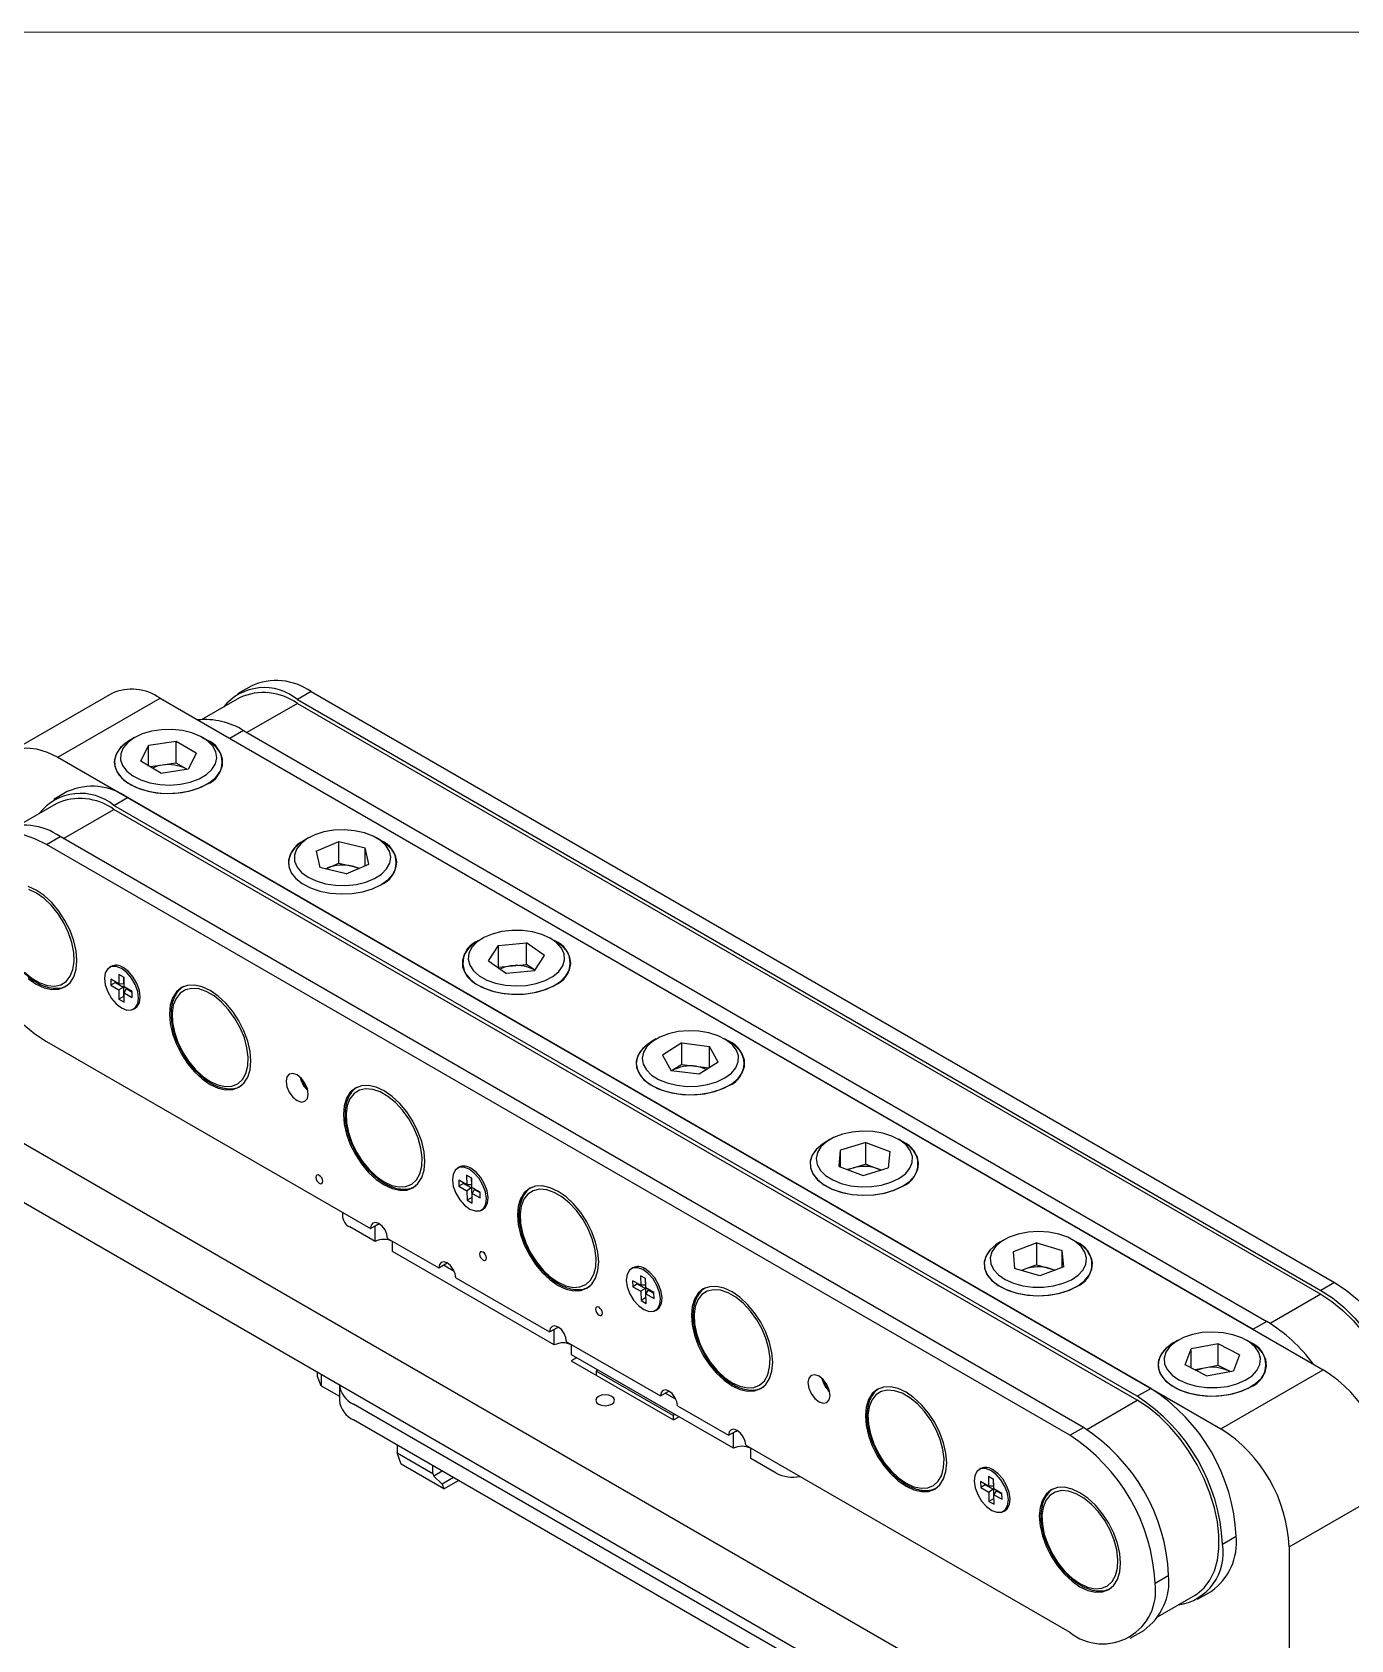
# Model space of a CAD drawing. Header units: millimetres. Extents: x 5 to 292, y 4 to 204.
# Drawn here: x 186.3 to 241, y 137.8 to 204.5 of the extents above; entities that cross this region are included whole.
import ezdxf

# ---------------------------------------------------------------- set-up
doc = ezdxf.new("R2010")
doc.units = ezdxf.units.MM

msp = doc.modelspace()

# ---------------------------------------------------------------- linework, layer by layer
at = {"color": 7, "linetype": 'Continuous', "lineweight": 18}
msp.add_line((4.92, 204.48), (291.92, 204.48), dxfattribs=at)
at = {"color": 7, "linetype": 'Continuous', "lineweight": 25}
for p, q in [((195.403, 177.373), (194.838, 177.046)), ((189.629, 177.07), (185.387, 174.62)), ((187.387, 174.422), (191.629, 176.871)), ((191.629, 176.871), (239.854, 149.032)), ((194.929, 176.889), (193.366, 175.986)), ((197.894, 177.141), (197.328, 176.814)), ((197.328, 176.814), (239.755, 152.322)), ((197.328, 176.651), (239.755, 152.159)), ((197.894, 177.141), (240.321, 152.649)), ((195.094, 175.524), (194.528, 175.198)), ((195.094, 175.524), (237.52, 151.032)), ((190.568, 175.239), (190.392, 175.136)), ((190.839, 174.253), (191.157, 174.909)), ((192.3, 175.079), (191.157, 174.909)), ((191.157, 174.066), (191.157, 174.909)), ((193.126, 174.592), (192.3, 175.079)), ((192.3, 174.181), (192.3, 175.079)), ((193.574, 175.136), (193.397, 175.239)), ((194.528, 175.198), (236.955, 150.706)), ((187.387, 174.422), (235.611, 146.583)), ((191.666, 173.766), (190.839, 174.253)), ((191.728, 174.096), (191.231, 174.022)), ((192.3, 174.181), (191.728, 174.096)), ((192.713, 173.937), (192.3, 174.181)), ((193.126, 174.592), (192.809, 173.935)), ((191.666, 173.766), (192.809, 173.935)), ((192.734, 173.924), (192.713, 173.937)), ((192.735, 173.924), (192.713, 173.937)), ((187.786, 172.996), (187.22, 172.67)), ((189.72, 172.422), (190.286, 172.749)), ((232.712, 148.256), (190.286, 172.749)), ((187.32, 172.496), (185.786, 171.611)), ((232.146, 147.93), (189.72, 172.422)), ((232.146, 147.767), (189.72, 172.259)), ((186.92, 170.806), (187.486, 171.132)), ((229.346, 146.313), (186.92, 170.806)), ((229.912, 146.64), (187.486, 171.132)), ((197.781, 171.075), (197.604, 170.973)), ((198.107, 170.522), (199.047, 170.935)), ((199.047, 170.935), (200.135, 170.671)), ((199.047, 170.037), (199.047, 170.935)), ((200.284, 169.995), (200.135, 170.671)), ((200.135, 169.93), (200.135, 170.671)), ((200.787, 170.973), (200.61, 171.075)), ((198.107, 170.522), (198.255, 169.846)), ((198.577, 169.83), (199.047, 170.037)), ((199.047, 170.037), (199.591, 169.905)), ((199.344, 169.582), (200.284, 169.995)), ((199.344, 169.582), (198.255, 169.846)), ((198.485, 169.79), (198.577, 169.83)), ((198.577, 169.83), (198.492, 169.789)), ((199.591, 169.905), (199.905, 169.829)), ((204.993, 166.911), (204.817, 166.809)), ((205.244, 165.982), (205.656, 166.62)), ((205.656, 166.62), (206.82, 166.734)), ((205.656, 165.722), (205.656, 166.62)), ((207.572, 166.208), (206.82, 166.734)), ((206.82, 165.835), (206.82, 166.734)), ((207.999, 166.809), (207.822, 166.911)), ((205.244, 165.982), (205.996, 165.456)), ((207.16, 165.57), (207.572, 166.208)), ((189.602, 165.752), (189.531, 165.711)), ((190.137, 165.294), (189.925, 165.417)), ((189.925, 165.417), (189.925, 165.029)), ((190.118, 165.305), (190.118, 165.021)), ((190.137, 164.906), (190.137, 165.294)), ((205.643, 165.703), (205.656, 165.722)), ((205.656, 165.722), (206.238, 165.779)), ((207.16, 165.57), (205.996, 165.456)), ((206.238, 165.779), (206.82, 165.835)), ((207.173, 165.589), (206.82, 165.835)), ((187.76, 164.949), (187.697, 164.92)), ((189.925, 165.029), (189.589, 165.223)), ((189.589, 165.223), (189.589, 164.978)), ((189.782, 165.089), (189.589, 164.978)), ((189.589, 164.978), (189.925, 164.784)), ((189.782, 165.111), (189.782, 165.089)), ((189.782, 165.089), (190.118, 164.895)), ((190.118, 165.021), (189.925, 165.029)), ((190.118, 164.895), (189.925, 164.784)), ((189.925, 164.784), (189.925, 164.396)), ((190.118, 164.895), (190.118, 164.507)), ((190.473, 164.712), (190.137, 164.906)), ((190.227, 164.832), (190.137, 164.661)), ((190.137, 164.274), (190.137, 164.661)), ((190.137, 164.661), (190.473, 164.468)), ((190.227, 164.832), (190.473, 164.69)), ((190.473, 164.468), (190.473, 164.712)), ((190.118, 164.507), (189.925, 164.396)), ((189.925, 164.396), (190.137, 164.274)), ((190.118, 164.507), (190.137, 164.496)), ((190.531, 163.979), (190.602, 164.02)), ((186.92, 162.64), (200.355, 154.884)), ((212.206, 162.748), (212.029, 162.645)), ((215.211, 162.645), (215.035, 162.748)), ((213.26, 162.58), (212.466, 162.076)), ((212.466, 162.076), (212.827, 161.427)), ((213.26, 162.58), (214.414, 162.436)), ((213.26, 161.682), (213.26, 162.58)), ((214.774, 161.787), (214.414, 162.436)), ((214.414, 161.558), (214.414, 162.436)), ((180.704, 161.46), (233.808, 130.804)), ((213.981, 161.282), (212.827, 161.427)), ((212.863, 161.43), (212.853, 161.423)), ((213.26, 161.682), (212.863, 161.43)), ((213.26, 161.682), (213.837, 161.61)), ((213.837, 161.61), (214.388, 161.541)), ((214.774, 161.787), (213.981, 161.282)), ((180.704, 159.01), (233.808, 128.354)), ((219.418, 158.584), (219.241, 158.482)), ((219.782, 157.456), (219.841, 158.137)), ((220.891, 158.448), (219.841, 158.137)), ((219.841, 157.435), (219.841, 158.137)), ((220.891, 158.448), (221.883, 158.079)), ((220.891, 157.55), (220.891, 158.448)), ((221.883, 158.079), (221.825, 157.398)), ((222.424, 158.482), (222.247, 158.584)), ((204.027, 157.425), (203.956, 157.384)), ((219.782, 157.456), (220.775, 157.087)), ((220.366, 157.394), (220.133, 157.326)), ((220.891, 157.55), (220.366, 157.394)), ((220.775, 157.087), (221.825, 157.398)), ((220.891, 157.55), (221.387, 157.365)), ((221.387, 157.365), (221.532, 157.311)), ((204.348, 156.7), (204.012, 156.885)), ((204.012, 156.885), (204.017, 156.637)), ((204.208, 156.751), (204.017, 156.637)), ((204.017, 156.637), (204.353, 156.452)), ((204.208, 156.777), (204.208, 156.751)), ((204.208, 156.751), (204.544, 156.566)), ((204.552, 156.975), (204.34, 157.092)), ((204.34, 157.092), (204.348, 156.7)), ((204.542, 156.693), (204.348, 156.7)), ((204.536, 156.984), (204.542, 156.693)), ((204.56, 156.583), (204.552, 156.975)), ((204.544, 156.566), (204.353, 156.452)), ((204.353, 156.452), (204.36, 156.06)), ((204.552, 156.173), (204.36, 156.06)), ((204.36, 156.06), (204.572, 155.943)), ((204.544, 156.566), (204.552, 156.173)), ((204.552, 156.173), (204.568, 156.165)), ((204.896, 156.398), (204.56, 156.583)), ((204.653, 156.506), (204.565, 156.336)), ((204.572, 155.943), (204.565, 156.336)), ((204.565, 156.336), (204.9, 156.151)), ((204.653, 156.506), (204.896, 156.372)), ((204.9, 156.151), (204.896, 156.398)), ((199.201, 155.551), (199.201, 155.364)), ((204.956, 155.652), (205.027, 155.693)), ((200.55, 154.345), (199.494, 154.955)), ((200.355, 154.884), (200.709, 155.088)), ((200.55, 154.345), (200.55, 154.997)), ((201.062, 154.476), (203.183, 153.251)), ((201.271, 153.929), (201.271, 154.355)), ((226.631, 154.42), (226.454, 154.318)), ((227.985, 154.285), (226.994, 153.914)), ((227.985, 154.285), (229.036, 153.974)), ((227.985, 153.386), (227.985, 154.285)), ((229.096, 153.294), (229.036, 153.974)), ((229.036, 153.271), (229.036, 153.974)), ((229.636, 154.318), (229.46, 154.42)), ((207.975, 150.059), (201.271, 153.929)), ((203.183, 153.251), (203.537, 153.456)), ((203.831, 153.105), (203.38, 153.365)), ((226.994, 153.914), (227.054, 153.233)), ((227.985, 153.386), (227.49, 153.201)), ((227.985, 153.386), (228.511, 153.231)), ((229.096, 153.294), (228.105, 152.923)), ((203.89, 152.843), (207.78, 150.598)), ((211.239, 153.261), (211.169, 153.22)), ((211.56, 152.536), (211.224, 152.721)), ((211.224, 152.721), (211.229, 152.474)), ((211.764, 152.812), (211.552, 152.929)), ((211.552, 152.929), (211.56, 152.536)), ((211.748, 152.821), (211.754, 152.53)), ((211.772, 152.42), (211.764, 152.812)), ((228.105, 152.923), (227.054, 153.233)), ((227.49, 153.201), (227.346, 153.147)), ((228.511, 153.231), (228.745, 153.162)), ((240.321, 152.649), (239.755, 152.322)), ((211.421, 152.587), (211.229, 152.474)), ((211.229, 152.474), (211.565, 152.289)), ((211.42, 152.613), (211.421, 152.587)), ((211.421, 152.587), (211.757, 152.402)), ((211.754, 152.53), (211.56, 152.536)), ((211.757, 152.402), (211.565, 152.289)), ((211.565, 152.289), (211.573, 151.896)), ((211.764, 152.01), (211.573, 151.896)), ((211.757, 152.402), (211.764, 152.01)), ((211.764, 152.01), (211.78, 152.001)), ((212.108, 152.235), (211.772, 152.42)), ((211.866, 152.342), (211.777, 152.172)), ((211.785, 151.78), (211.777, 152.172)), ((211.777, 152.172), (212.113, 151.987)), ((211.866, 152.342), (212.109, 152.208)), ((212.113, 151.987), (212.108, 152.235)), ((211.573, 151.896), (211.785, 151.78)), ((212.169, 151.488), (212.239, 151.529)), ((207.78, 150.598), (208.133, 150.802)), ((207.975, 150.059), (207.975, 150.711)), ((237.52, 151.032), (236.955, 150.706)), ((208.487, 150.19), (212.376, 147.945)), ((208.696, 149.643), (208.696, 150.069)), ((233.843, 150.256), (233.666, 150.154)), ((235.5, 150.107), (234.378, 149.895)), ((236.379, 149.653), (235.5, 150.107)), ((235.5, 149.209), (235.5, 150.107)), ((236.849, 150.154), (236.672, 150.256)), ((208.896, 149.528), (208.67, 149.397)), ((208.67, 149.397), (212.913, 146.948)), ((215.399, 145.773), (208.696, 149.643)), ((234.136, 149.228), (234.378, 149.895)), ((234.378, 149.103), (234.378, 149.895)), ((236.379, 149.653), (236.138, 148.986)), ((198.156, 148.752), (198.156, 148.936)), ((198.312, 148.368), (198.156, 148.752)), ((198.312, 148.846), (198.312, 148.368)), ((209.789, 149.012), (209.718, 148.971)), ((212.9, 147.134), (209.718, 148.971)), ((209.718, 148.971), (209.718, 148.793)), ((235.016, 148.773), (234.136, 149.228)), ((234.939, 149.103), (234.528, 149.025)), ((235.5, 149.209), (234.939, 149.103)), ((235.016, 148.773), (236.138, 148.986)), ((235.94, 148.982), (235.5, 149.209)), ((235.611, 146.583), (239.854, 149.032)), ((235.985, 148.957), (235.94, 148.982)), ((235.987, 148.957), (235.94, 148.982)), ((198.312, 148.368), (199.069, 147.931)), ((199.069, 148.409), (199.069, 147.766)), ((212.376, 147.945), (212.729, 148.149)), ((213.023, 147.798), (212.572, 148.058)), ((232.146, 147.93), (232.712, 148.256)), ((228.151, 131.152), (199.655, 147.603)), ((213.083, 147.537), (215.204, 146.312)), ((228.151, 130.499), (199.655, 146.949)), ((212.971, 147.175), (212.9, 147.134)), ((212.9, 147.134), (212.9, 146.956)), ((212.913, 146.948), (213.138, 147.078)), ((229.346, 146.313), (229.912, 146.64)), ((215.204, 146.312), (215.558, 146.516)), ((215.399, 145.773), (215.399, 146.425)), ((201.455, 145.91), (201.455, 145.582)), ((201.455, 145.582), (202.94, 144.725)), ((201.632, 145.113), (201.455, 145.582)), ((215.911, 145.904), (229.346, 138.148)), ((216.12, 145.357), (216.12, 145.783)), ((217.174, 144.749), (216.12, 145.357)), ((203.399, 144.092), (201.632, 145.113)), ((202.94, 144.725), (202.94, 145.053)), ((202.94, 144.725), (202.978, 144.624)), ((203.33, 144.828), (202.978, 144.624)), ((202.978, 144.624), (203.324, 144.293)), ((225.664, 144.934), (225.594, 144.893)), ((203.79, 144.562), (203.324, 144.293)), ((203.324, 144.293), (203.399, 144.092)), ((203.399, 144.092), (204.002, 144.44)), ((225.985, 144.209), (225.649, 144.394)), ((225.649, 144.394), (225.654, 144.146)), ((225.846, 144.26), (225.654, 144.146)), ((225.654, 144.146), (225.99, 143.961)), ((225.845, 144.286), (225.846, 144.26)), ((225.846, 144.26), (226.182, 144.075)), ((226.189, 144.484), (225.977, 144.601)), ((225.977, 144.601), (225.985, 144.209)), ((226.179, 144.202), (225.985, 144.209)), ((226.182, 144.075), (225.99, 143.961)), ((225.99, 143.961), (225.998, 143.569)), ((226.173, 144.493), (226.179, 144.202)), ((226.182, 144.075), (226.189, 143.682)), ((226.197, 144.092), (226.189, 144.484)), ((226.533, 143.907), (226.197, 144.092)), ((226.291, 144.015), (226.202, 143.844)), ((226.291, 144.015), (226.534, 143.881)), ((238.44, 141.684), (242.682, 144.133)), ((226.189, 143.682), (225.998, 143.569)), ((225.998, 143.569), (226.21, 143.452)), ((226.189, 143.682), (226.205, 143.674)), ((226.21, 143.452), (226.202, 143.844)), ((226.202, 143.844), (226.538, 143.66)), ((226.538, 143.66), (226.533, 143.907)), ((226.594, 143.161), (226.664, 143.201)), ((235.682, 141.806), (236.248, 142.133)), ((238.44, 141.684), (238.44, 133.11)), ((232.882, 140.19), (233.448, 140.516)), ((233.012, 138.804), (234.546, 139.69)), ((234.646, 139.517), (235.212, 139.843)), ((231.846, 137.9), (232.412, 138.227))]:
    msp.add_line(p, q, dxfattribs=at)
at = {"color": 8, "linetype": 'Continuous', "lineweight": 25}
for p, q in [((197.328, 176.651), (195.235, 175.443)), ((187.627, 171.05), (189.72, 172.259)), ((239.755, 152.159), (237.659, 150.949)), ((230.05, 146.556), (232.146, 147.767))]:
    msp.add_line(p, q, dxfattribs=at)
at = {"color": 7, "linetype": 'Continuous', "lineweight": 25, "flags": 128}
for points in [[(192.481, 173.304), (192.885, 173.392), (193.248, 173.528), (193.551, 173.706), (193.781, 173.917), (193.927, 174.152), (193.982, 174.4), (193.944, 174.649), (193.814, 174.887), (193.598, 175.103), (193.307, 175.288), (192.953, 175.432), (192.555, 175.529), (192.13, 175.574), (191.697, 175.565), (191.278, 175.503), (190.893, 175.39), (190.558, 175.232), (190.289, 175.037), (190.1, 174.812), (189.999, 174.569), (189.991, 174.32), (190.076, 174.075), (190.249, 173.846), (190.505, 173.645), (190.829, 173.479), (191.207, 173.358), (191.621, 173.287), (192.053, 173.268), (192.481, 173.304)], [(184.558, 172.789), (184.593, 173.28), (184.697, 173.718), (184.866, 174.094), (185.098, 174.397), (185.387, 174.62), (185.724, 174.758), (186.102, 174.808), (186.513, 174.767), (186.944, 174.637), (187.387, 174.422)], [(190.392, 175.136), (190.138, 174.962), (189.917, 174.733), (189.78, 174.482), (189.733, 174.221), (189.778, 173.959), (189.914, 173.708), (190.134, 173.478), (190.43, 173.278), (190.789, 173.117), (191.198, 173.001), (191.638, 172.935), (192.093, 172.921), (192.543, 172.96)], [(190.392, 175.136), (190.239, 175.039), (189.988, 174.82), (189.82, 174.575), (189.739, 174.317), (189.751, 174.054), (189.854, 173.798), (190.044, 173.559), (190.313, 173.347), (190.651, 173.171), (191.043, 173.038), (191.474, 172.953), (191.926, 172.92), (192.38, 172.94), (192.817, 173.012), (193.221, 173.134), (193.574, 173.3)], [(192.543, 172.96), (192.97, 173.051), (193.357, 173.19), (193.687, 173.37), (193.948, 173.586), (194.128, 173.827), (194.221, 174.084), (194.222, 174.347), (194.131, 174.605), (193.952, 174.846), (193.693, 175.062), (193.574, 175.136)], [(197.211, 170.113), (197.312, 169.87), (197.5, 169.646), (197.768, 169.45), (198.103, 169.292), (198.488, 169.179), (198.907, 169.116), (199.339, 169.107), (199.765, 169.152), (200.164, 169.248), (200.517, 169.392), (200.809, 169.576), (201.025, 169.793), (201.156, 170.031), (201.195, 170.279), (201.14, 170.527), (200.995, 170.762), (200.766, 170.974), (200.463, 171.152), (200.1, 171.288), (199.696, 171.376), (199.268, 171.412), (198.836, 171.394), (198.422, 171.323), (198.043, 171.202), (197.719, 171.037), (197.463, 170.836), (197.289, 170.608), (197.203, 170.363), (197.211, 170.113)], [(186.92, 170.806), (186.438, 171.045), (185.966, 171.205), (185.511, 171.281), (185.083, 171.272), (184.689, 171.178), (184.336, 171.001), (184.031, 170.745), (183.781, 170.413), (183.588, 170.013), (183.458, 169.552), (183.393, 169.038), (183.393, 168.481), (183.458, 167.891), (183.588, 167.279), (183.781, 166.657), (184.031, 166.036), (184.336, 165.428), (184.689, 164.844), (185.083, 164.295), (185.511, 163.791), (185.966, 163.342), (186.438, 162.956), (186.92, 162.64)], [(197.604, 170.973), (197.451, 170.875), (197.201, 170.656), (197.032, 170.412), (196.952, 170.153), (196.963, 169.89), (197.066, 169.634), (197.256, 169.396), (197.526, 169.184), (197.864, 169.008), (198.256, 168.874), (198.687, 168.789), (199.138, 168.756), (199.592, 168.776), (200.03, 168.848), (200.433, 168.97), (200.786, 169.136)], [(196.963, 169.891), (197.066, 169.635), (197.256, 169.396), (197.525, 169.184), (197.863, 169.008), (198.255, 168.874), (198.686, 168.789), (199.137, 168.756), (199.591, 168.776), (200.029, 168.848), (200.433, 168.97), (200.786, 169.136), (201.073, 169.339), (201.284, 169.572), (201.41, 169.825), (201.445, 170.087), (201.387, 170.348), (201.24, 170.596), (201.009, 170.823), (200.787, 170.973)], [(186.016, 165.509), (186.328, 165.253), (186.647, 165.067), (186.96, 164.958), (187.254, 164.932), (187.517, 164.99), (187.738, 165.128), (187.909, 165.342), (188.021, 165.622), (188.071, 165.957), (188.056, 166.334), (187.978, 166.736), (187.839, 167.148), (187.645, 167.553), (187.403, 167.934), (187.125, 168.275), (186.821, 168.563), (186.503, 168.785), (186.186, 168.933)], [(188.182, 165.994), (188.15, 166.393), (188.054, 166.814), (187.898, 167.24), (187.688, 167.656), (187.433, 168.046), (187.141, 168.394), (186.825, 168.688), (186.496, 168.915), (186.167, 169.068)], [(204.817, 166.809), (204.664, 166.712), (204.413, 166.492), (204.245, 166.248), (204.164, 165.989), (204.176, 165.727), (204.279, 165.471), (204.469, 165.232), (204.738, 165.02), (205.076, 164.844), (205.468, 164.711), (205.899, 164.626), (206.351, 164.592), (206.805, 164.612), (207.242, 164.685), (207.646, 164.806), (207.999, 164.972)], [(204.866, 165.359), (205.176, 165.185), (205.544, 165.054), (205.952, 164.971), (206.381, 164.94), (206.811, 164.964), (207.223, 165.041), (207.597, 165.166), (207.915, 165.336), (208.162, 165.54), (208.327, 165.771), (208.403, 166.017), (208.386, 166.266), (208.275, 166.508), (208.078, 166.73), (207.803, 166.922), (207.462, 167.076), (207.072, 167.184), (206.651, 167.241), (206.218, 167.244), (205.795, 167.194), (205.4, 167.092), (205.052, 166.944), (204.768, 166.756), (204.56, 166.537), (204.439, 166.297), (204.409, 166.048), (204.474, 165.801), (204.628, 165.568), (204.866, 165.359)], [(204.673, 165.063), (204.998, 164.879), (205.379, 164.736), (205.803, 164.64), (206.252, 164.595), (206.707, 164.603), (207.15, 164.665), (207.562, 164.776), (207.927, 164.933), (208.23, 165.129), (208.458, 165.356), (208.603, 165.606), (208.657, 165.867), (208.62, 166.128), (208.492, 166.381), (208.278, 166.613), (207.999, 166.809)], [(186.167, 165.248), (186.496, 165.02), (186.825, 164.868), (187.141, 164.796), (187.433, 164.808), (187.688, 164.902), (187.898, 165.076), (188.054, 165.323), (188.15, 165.633), (188.182, 165.994)], [(190.031, 165.662), (189.813, 165.748), (189.616, 165.746), (189.459, 165.655), (189.359, 165.486), (189.324, 165.253), (189.359, 164.981), (189.459, 164.695), (189.616, 164.424), (189.813, 164.195), (190.031, 164.029), (190.25, 163.942), (190.447, 163.945), (190.603, 164.035), (190.704, 164.205), (190.738, 164.437), (190.704, 164.709), (190.603, 164.995), (190.447, 165.266), (190.25, 165.496), (190.031, 165.662)], [(190.602, 164.02), (190.674, 164.076), (190.774, 164.245), (190.809, 164.478), (190.774, 164.75), (190.674, 165.036), (190.517, 165.307), (190.32, 165.536), (190.102, 165.702)], [(195.395, 161.831), (195.362, 162.229), (195.266, 162.65), (195.11, 163.077), (194.901, 163.493), (194.645, 163.882), (194.353, 164.231), (194.037, 164.524), (193.708, 164.752), (193.379, 164.904), (193.063, 164.976), (192.771, 164.964), (192.516, 164.87), (192.306, 164.696), (192.15, 164.449), (192.054, 164.139), (192.022, 163.778), (192.054, 163.379), (192.15, 162.958), (192.306, 162.532), (192.516, 162.115), (192.771, 161.726), (193.063, 161.377), (193.379, 161.084), (193.708, 160.857), (194.037, 160.704), (194.353, 160.632), (194.645, 160.644), (194.901, 160.739), (195.11, 160.913), (195.266, 161.159), (195.362, 161.469), (195.395, 161.831)], [(193.708, 160.982), (194.026, 160.836), (194.33, 160.771), (194.609, 160.788), (194.852, 160.889), (195.047, 161.067), (195.188, 161.317), (195.268, 161.628), (195.284, 161.987), (195.235, 162.379), (195.125, 162.789), (194.956, 163.199), (194.736, 163.593), (194.474, 163.955), (194.18, 164.27), (193.868, 164.525), (193.548, 164.709), (193.236, 164.815), (192.942, 164.839), (192.68, 164.78), (192.46, 164.64), (192.292, 164.424), (192.181, 164.143), (192.132, 163.806), (192.149, 163.429), (192.229, 163.025), (192.369, 162.613), (192.565, 162.209), (192.807, 161.829), (193.086, 161.489), (193.391, 161.203), (193.708, 160.982)], [(212.029, 162.645), (211.766, 162.463), (211.547, 162.232), (211.414, 161.981), (211.37, 161.719), (211.419, 161.458), (211.558, 161.207), (211.782, 160.978), (212.08, 160.78), (212.442, 160.621), (212.852, 160.506), (213.293, 160.442), (213.748, 160.43), (214.198, 160.472), (214.624, 160.565), (215.008, 160.705), (215.336, 160.887), (215.594, 161.104), (215.771, 161.346), (215.86, 161.604), (215.857, 161.867), (215.763, 162.124), (215.763, 162.124)], [(212.029, 162.645), (211.876, 162.548), (211.626, 162.328), (211.457, 162.084), (211.377, 161.826), (211.388, 161.563), (211.491, 161.307), (211.681, 161.068), (211.951, 160.856), (212.289, 160.68), (212.681, 160.547), (213.112, 160.462), (213.563, 160.429), (214.017, 160.449), (214.455, 160.521), (214.858, 160.643), (215.211, 160.809)], [(215.525, 162.284), (215.349, 162.512), (215.092, 162.713), (214.767, 162.877), (214.388, 162.997), (213.973, 163.068), (213.541, 163.085), (213.114, 163.048), (212.71, 162.959), (212.348, 162.822), (212.046, 162.643), (211.818, 162.431), (211.674, 162.196), (211.62, 161.948), (211.661, 161.7), (211.793, 161.462), (212.01, 161.246), (212.303, 161.062), (212.657, 160.919), (213.057, 160.823), (213.482, 160.779), (213.915, 160.789), (214.333, 160.852), (214.718, 160.966), (215.052, 161.125), (215.319, 161.321), (215.506, 161.546), (215.605, 161.789), (215.611, 162.039), (215.525, 162.284)], [(197.774, 160.457), (197.739, 160.68), (197.639, 160.91), (197.49, 161.111), (197.314, 161.253), (197.138, 161.314), (196.989, 161.285), (196.89, 161.171), (196.855, 160.988), (196.89, 160.764), (196.989, 160.535), (197.138, 160.333), (197.314, 160.192), (197.49, 160.13), (197.639, 160.159), (197.739, 160.274), (197.774, 160.457)], [(202.607, 157.667), (202.575, 158.065), (202.479, 158.486), (202.323, 158.913), (202.113, 159.329), (201.858, 159.719), (201.566, 160.067), (201.25, 160.361), (200.921, 160.588), (200.592, 160.74), (200.275, 160.812), (199.984, 160.801), (199.728, 160.706), (199.518, 160.532), (199.363, 160.285), (199.267, 159.975), (199.234, 159.614), (199.267, 159.215), (199.363, 158.795), (199.518, 158.368), (199.728, 157.952), (199.984, 157.562), (200.275, 157.214), (200.592, 156.92), (200.921, 156.693), (201.25, 156.54), (201.566, 156.469), (201.858, 156.48), (202.113, 156.575), (202.323, 156.749), (202.479, 156.996), (202.575, 157.306), (202.607, 157.667)], [(200.921, 156.819), (201.238, 156.672), (201.543, 156.607), (201.822, 156.625), (202.064, 156.725), (202.26, 156.904), (202.4, 157.154), (202.48, 157.464), (202.496, 157.823), (202.448, 158.215), (202.337, 158.625), (202.168, 159.035), (201.948, 159.43), (201.686, 159.791), (201.393, 160.106), (201.08, 160.361), (200.761, 160.545), (200.448, 160.651), (200.155, 160.675), (199.893, 160.616), (199.673, 160.476), (199.504, 160.261), (199.393, 159.979), (199.345, 159.642), (199.361, 159.265), (199.441, 158.862), (199.582, 158.45), (199.777, 158.045), (200.019, 157.665), (200.298, 157.325), (200.603, 157.039), (200.921, 156.819)], [(219.919, 158.795), (219.558, 158.657), (219.257, 158.478), (219.029, 158.266), (218.885, 158.031), (218.833, 157.783), (218.874, 157.534), (219.007, 157.297), (219.225, 157.081), (219.518, 156.898), (219.873, 156.755), (220.272, 156.659), (220.698, 156.616), (221.13, 156.626), (221.548, 156.689), (221.933, 156.803), (222.266, 156.963), (222.533, 157.159), (222.719, 157.385), (222.818, 157.628), (222.824, 157.877), (222.736, 158.122), (222.56, 158.35), (222.303, 158.55), (221.977, 158.715), (221.597, 158.834), (221.182, 158.904), (220.751, 158.921), (220.323, 158.884), (219.919, 158.795)], [(219.241, 158.482), (219.089, 158.384), (218.838, 158.165), (218.67, 157.921), (218.589, 157.662), (218.601, 157.399), (218.704, 157.143), (218.894, 156.905), (219.163, 156.693), (219.501, 156.516), (219.893, 156.383), (220.324, 156.298), (220.776, 156.265), (221.23, 156.285), (221.667, 156.357), (222.071, 156.479), (222.424, 156.645)], [(219.241, 158.482), (219.099, 158.391), (218.846, 158.173), (218.674, 157.93), (218.59, 157.671), (218.599, 157.408), (218.699, 157.152), (218.886, 156.912), (219.153, 156.699), (219.488, 156.522), (219.879, 156.387), (220.309, 156.3), (220.76, 156.265), (221.214, 156.283), (221.653, 156.354), (222.058, 156.474), (222.412, 156.639), (222.703, 156.841), (222.916, 157.073), (223.045, 157.325), (223.082, 157.587), (223.028, 157.848), (222.884, 158.097), (222.656, 158.325), (222.424, 158.482)], [(204.44, 157.343), (204.222, 157.423), (204.027, 157.415), (203.875, 157.318), (203.779, 157.143), (203.749, 156.907), (203.789, 156.633), (203.894, 156.347), (204.054, 156.079), (204.253, 155.853), (204.472, 155.692), (204.69, 155.612), (204.885, 155.621), (205.038, 155.717), (205.133, 155.892), (205.163, 156.128), (205.123, 156.403), (205.018, 156.688), (204.858, 156.957), (204.659, 157.183), (204.44, 157.343)], [(205.027, 155.693), (205.108, 155.758), (205.204, 155.933), (205.234, 156.169), (205.194, 156.444), (205.089, 156.729), (204.929, 156.998), (204.73, 157.224), (204.511, 157.384)], [(220.366, 157.394), (220.251, 157.355), (220.162, 157.315)], [(221.518, 157.307), (221.494, 157.319), (221.387, 157.365)], [(198.375, 156.844), (198.364, 156.913), (198.334, 156.983), (198.288, 157.045), (198.234, 157.089), (198.179, 157.108), (198.134, 157.099), (198.103, 157.063), (198.092, 157.007), (198.103, 156.938), (198.134, 156.868), (198.179, 156.806), (198.234, 156.762), (198.288, 156.743), (198.334, 156.752), (198.364, 156.788), (198.375, 156.844)], [(209.82, 153.503), (209.787, 153.902), (209.691, 154.323), (209.535, 154.749), (209.326, 155.165), (209.07, 155.555), (208.778, 155.903), (208.462, 156.197), (208.133, 156.424), (207.804, 156.577), (207.488, 156.649), (207.196, 156.637), (206.941, 156.542), (206.731, 156.368), (206.575, 156.121), (206.479, 155.812), (206.447, 155.45), (206.479, 155.052), (206.575, 154.631), (206.731, 154.204), (206.941, 153.788), (207.196, 153.398), (207.488, 153.05), (207.804, 152.757), (208.133, 152.529), (208.462, 152.377), (208.778, 152.305), (209.07, 152.317), (209.326, 152.411), (209.535, 152.585), (209.691, 152.832), (209.787, 153.142), (209.82, 153.503)], [(208.133, 152.655), (208.451, 152.509), (208.755, 152.443), (209.034, 152.461), (209.277, 152.561), (209.472, 152.74), (209.613, 152.99), (209.693, 153.301), (209.709, 153.659), (209.66, 154.052), (209.55, 154.461), (209.381, 154.872), (209.161, 155.266), (208.899, 155.628), (208.605, 155.942), (208.293, 156.197), (207.973, 156.381), (207.661, 156.488), (207.367, 156.512), (207.105, 156.452), (206.885, 156.312), (206.717, 156.097), (206.606, 155.815), (206.557, 155.479), (206.574, 155.101), (206.654, 154.698), (206.794, 154.286), (206.99, 153.882), (207.232, 153.502), (207.511, 153.162), (207.815, 152.875), (208.133, 152.655)], [(201.062, 154.476), (201.035, 154.648), (200.958, 154.825), (200.844, 154.979), (200.708, 155.088), (200.573, 155.135), (200.458, 155.113), (200.382, 155.025), (200.355, 154.884)], [(200.741, 155.068), (200.715, 155.063), (200.585, 155.017)], [(230.043, 153.663), (229.974, 153.909), (229.815, 154.141), (229.574, 154.348), (229.261, 154.521), (228.891, 154.65), (228.481, 154.731), (228.052, 154.758), (227.622, 154.732), (227.211, 154.653), (226.84, 154.525), (226.525, 154.354), (226.281, 154.148), (226.12, 153.916), (226.049, 153.67), (226.071, 153.421), (226.185, 153.18), (226.386, 152.959), (226.665, 152.768), (227.009, 152.617), (227.401, 152.511), (227.823, 152.456), (228.255, 152.456), (228.678, 152.509), (229.071, 152.613), (229.416, 152.763), (229.697, 152.953), (229.901, 153.173), (230.018, 153.413), (230.043, 153.663)], [(226.454, 154.318), (226.266, 154.195), (226.025, 153.971), (225.867, 153.725), (225.798, 153.465), (225.821, 153.203), (225.935, 152.948), (226.136, 152.712), (226.415, 152.505), (226.76, 152.333), (227.158, 152.206), (227.593, 152.127), (228.046, 152.101), (228.499, 152.128), (228.933, 152.206), (229.331, 152.334), (229.676, 152.505), (229.955, 152.713), (230.155, 152.949), (230.269, 153.203), (230.292, 153.466), (230.292, 153.466)], [(226.454, 154.318), (226.301, 154.221), (226.051, 154.001), (225.882, 153.757), (225.802, 153.498), (225.813, 153.236), (225.916, 152.98), (226.106, 152.741), (226.376, 152.529), (226.713, 152.353), (227.106, 152.219), (227.537, 152.134), (227.988, 152.101), (228.442, 152.121), (228.88, 152.194), (229.283, 152.315), (229.636, 152.481)], [(203.89, 152.843), (203.864, 153.015), (203.787, 153.192), (203.672, 153.346), (203.537, 153.456), (203.402, 153.503), (203.287, 153.48), (203.21, 153.392), (203.183, 153.251)], [(205.163, 153.66), (205.152, 153.729), (205.122, 153.799), (205.076, 153.861), (205.022, 153.905), (204.968, 153.924), (204.922, 153.915), (204.891, 153.879), (204.88, 153.823), (204.891, 153.754), (204.922, 153.684), (204.968, 153.622), (205.022, 153.578), (205.076, 153.559), (205.122, 153.568), (205.152, 153.604), (205.163, 153.66)], [(211.652, 153.18), (211.435, 153.26), (211.24, 153.251), (211.087, 153.154), (210.991, 152.979), (210.962, 152.743), (211.001, 152.469), (211.106, 152.184), (211.266, 151.915), (211.466, 151.689), (211.685, 151.528), (211.903, 151.448), (212.097, 151.457), (212.25, 151.554), (212.346, 151.729), (212.376, 151.965), (212.336, 152.239), (212.231, 152.524), (212.071, 152.793), (211.872, 153.019), (211.652, 153.18)], [(212.239, 151.529), (212.321, 151.595), (212.417, 151.77), (212.446, 152.006), (212.407, 152.28), (212.302, 152.565), (212.142, 152.834), (211.942, 153.06), (211.723, 153.221)], [(227.49, 153.201), (227.382, 153.155), (227.359, 153.143)], [(228.716, 153.151), (228.626, 153.192), (228.511, 153.231)], [(240.321, 152.649), (240.802, 152.333), (241.274, 151.947), (241.729, 151.498), (242.158, 150.994), (242.552, 150.445), (242.904, 149.861), (243.209, 149.253), (243.46, 148.632), (243.652, 148.01), (243.782, 147.398), (243.848, 146.808), (243.848, 146.251), (243.782, 145.737), (243.652, 145.276), (243.46, 144.875), (243.209, 144.544), (242.904, 144.288), (242.82, 144.236)], [(217.032, 149.339), (217, 149.738), (216.904, 150.159), (216.748, 150.586), (216.538, 151.002), (216.283, 151.391), (215.991, 151.74), (215.675, 152.033), (215.346, 152.261), (215.017, 152.413), (214.7, 152.485), (214.409, 152.473), (214.153, 152.379), (213.943, 152.204), (213.788, 151.958), (213.692, 151.648), (213.659, 151.287), (213.692, 150.888), (213.788, 150.467), (213.943, 150.041), (214.153, 149.624), (214.409, 149.235), (214.7, 148.886), (215.017, 148.593), (215.346, 148.366), (215.675, 148.213), (215.991, 148.141), (216.283, 148.153), (216.538, 148.248), (216.748, 148.422), (216.904, 148.668), (217, 148.978), (217.032, 149.339)], [(215.346, 148.491), (215.663, 148.345), (215.968, 148.28), (216.247, 148.297), (216.489, 148.398), (216.685, 148.576), (216.825, 148.826), (216.905, 149.137), (216.921, 149.496), (216.873, 149.888), (216.762, 150.298), (216.593, 150.708), (216.373, 151.102), (216.111, 151.464), (215.818, 151.779), (215.505, 152.033), (215.186, 152.218), (214.873, 152.324), (214.58, 152.348), (214.318, 152.289), (214.098, 152.149), (213.929, 151.933), (213.818, 151.651), (213.77, 151.315), (213.786, 150.937), (213.866, 150.534), (214.007, 150.122), (214.202, 149.718), (214.444, 149.338), (214.723, 148.998), (215.028, 148.712), (215.346, 148.491)], [(239.755, 152.322), (240.236, 152.006), (240.709, 151.62), (241.163, 151.171), (241.592, 150.667), (241.986, 150.118), (242.339, 149.534), (242.643, 148.926), (242.894, 148.306), (243.086, 147.683), (243.216, 147.072), (243.282, 146.482), (243.282, 145.925), (243.216, 145.41), (243.086, 144.949), (242.894, 144.549), (242.68, 144.258)], [(239.755, 152.159), (240.217, 151.855), (240.671, 151.485), (241.107, 151.054), (241.518, 150.57), (241.897, 150.043), (242.235, 149.483), (242.528, 148.899), (242.768, 148.303), (242.953, 147.706), (243.078, 147.118), (243.141, 146.552), (243.141, 146.017), (243.078, 145.524), (242.953, 145.081), (242.768, 144.697), (242.662, 144.538)], [(209.972, 151.374), (209.961, 151.443), (209.93, 151.513), (209.884, 151.575), (209.83, 151.619), (209.776, 151.638), (209.73, 151.629), (209.699, 151.594), (209.689, 151.537), (209.699, 151.469), (209.73, 151.398), (209.776, 151.336), (209.83, 151.292), (209.884, 151.274), (209.93, 151.282), (209.961, 151.318), (209.972, 151.374)], [(208.487, 150.19), (208.46, 150.362), (208.383, 150.538), (208.268, 150.693), (208.133, 150.802), (207.998, 150.849), (207.883, 150.827), (207.806, 150.739), (207.78, 150.598)], [(208.165, 150.782), (208.14, 150.776), (208.01, 150.731)], [(233.666, 150.154), (233.606, 150.118), (233.333, 149.908), (233.138, 149.671), (233.029, 149.416), (233.012, 149.153), (233.087, 148.894), (233.251, 148.649), (233.497, 148.427), (233.815, 148.239), (234.192, 148.092), (234.613, 147.992), (235.06, 147.942), (235.515, 147.946), (235.96, 148.002)], [(233.666, 150.154), (233.514, 150.057), (233.263, 149.837), (233.095, 149.593), (233.014, 149.335), (233.026, 149.072), (233.129, 148.816), (233.319, 148.577), (233.588, 148.365), (233.926, 148.189), (234.318, 148.056), (234.749, 147.971), (235.201, 147.938), (235.655, 147.958), (236.092, 148.03), (236.496, 148.152), (236.849, 148.318)], [(235.882, 148.343), (236.276, 148.446), (236.622, 148.596), (236.904, 148.785), (237.11, 149.005), (237.229, 149.245), (237.256, 149.494), (237.189, 149.741), (237.032, 149.973), (236.792, 150.181), (236.48, 150.354), (236.111, 150.484), (235.703, 150.566), (235.273, 150.595), (234.843, 150.57), (234.432, 150.492), (234.06, 150.365), (233.743, 150.194), (233.498, 149.989), (233.335, 149.758), (233.262, 149.512), (233.282, 149.262), (233.394, 149.021), (233.594, 148.8), (233.871, 148.608), (234.213, 148.456), (234.605, 148.349), (235.026, 148.293), (235.459, 148.291), (235.882, 148.343)], [(235.96, 148.002), (236.376, 148.109), (236.746, 148.262), (237.055, 148.455), (237.291, 148.68), (237.443, 148.927), (237.506, 149.188), (237.477, 149.45), (237.357, 149.703), (237.151, 149.938), (236.868, 150.143), (236.849, 150.154)], [(219.411, 147.966), (219.376, 148.189), (219.277, 148.419), (219.128, 148.62), (218.952, 148.762), (218.776, 148.823), (218.627, 148.794), (218.527, 148.679), (218.492, 148.497), (218.527, 148.273), (218.627, 148.044), (218.776, 147.842), (218.952, 147.7), (219.128, 147.639), (219.277, 147.668), (219.376, 147.783), (219.411, 147.966)], [(210.36, 147.924), (210.234, 147.973), (210.085, 147.99), (209.935, 147.973), (209.809, 147.924), (209.724, 147.851), (209.695, 147.765), (209.724, 147.678), (209.809, 147.605), (209.935, 147.557), (210.085, 147.539), (210.234, 147.557), (210.36, 147.605), (210.445, 147.678), (210.475, 147.765), (210.445, 147.851), (210.36, 147.924)], [(213.083, 147.537), (213.056, 147.708), (212.979, 147.885), (212.865, 148.04), (212.729, 148.149), (212.594, 148.196), (212.479, 148.174), (212.403, 148.086), (212.376, 147.945)], [(224.245, 145.176), (224.212, 145.574), (224.116, 145.995), (223.96, 146.422), (223.751, 146.838), (223.495, 147.228), (223.203, 147.576), (222.887, 147.869), (222.558, 148.097), (222.229, 148.249), (221.913, 148.321), (221.621, 148.31), (221.366, 148.215), (221.156, 148.041), (221, 147.794), (220.904, 147.484), (220.872, 147.123), (220.904, 146.724), (221, 146.304), (221.156, 145.877), (221.366, 145.461), (221.621, 145.071), (221.913, 144.723), (222.229, 144.429), (222.558, 144.202), (222.887, 144.049), (223.203, 143.978), (223.495, 143.989), (223.751, 144.084), (223.96, 144.258), (224.116, 144.505), (224.212, 144.815), (224.245, 145.176)], [(222.558, 144.327), (222.876, 144.181), (223.18, 144.116), (223.459, 144.134), (223.702, 144.234), (223.897, 144.413), (224.038, 144.663), (224.118, 144.973), (224.134, 145.332), (224.085, 145.724), (223.975, 146.134), (223.806, 146.544), (223.586, 146.938), (223.324, 147.3), (223.03, 147.615), (222.718, 147.87), (222.398, 148.054), (222.086, 148.16), (221.792, 148.184), (221.53, 148.125), (221.31, 147.985), (221.142, 147.769), (221.031, 147.488), (220.982, 147.151), (220.999, 146.774), (221.079, 146.371), (221.219, 145.959), (221.415, 145.554), (221.657, 145.174), (221.936, 144.834), (222.24, 144.548), (222.558, 144.327)], [(234.546, 139.69), (234.627, 139.74), (234.919, 139.986), (235.16, 140.304), (235.345, 140.688), (235.47, 141.131), (235.533, 141.625), (235.533, 142.16), (235.47, 142.726), (235.345, 143.313), (235.16, 143.911), (234.919, 144.507), (234.627, 145.09), (234.288, 145.651), (233.91, 146.178), (233.499, 146.661), (233.062, 147.093), (232.609, 147.463), (232.146, 147.767)], [(215.911, 145.904), (215.884, 146.076), (215.808, 146.252), (215.693, 146.407), (215.558, 146.516), (215.422, 146.563), (215.308, 146.541), (215.231, 146.453), (215.204, 146.312)], [(215.59, 146.496), (215.565, 146.49), (215.434, 146.445)], [(226.077, 144.852), (225.86, 144.932), (225.665, 144.924), (225.512, 144.827), (225.416, 144.652), (225.387, 144.416), (225.426, 144.142), (225.531, 143.856), (225.691, 143.588), (225.891, 143.362), (226.11, 143.201), (226.328, 143.121), (226.522, 143.13), (226.675, 143.226), (226.771, 143.401), (226.801, 143.637), (226.761, 143.912), (226.656, 144.197), (226.496, 144.466), (226.297, 144.692), (226.077, 144.852)], [(226.664, 143.201), (226.746, 143.267), (226.842, 143.442), (226.871, 143.678), (226.832, 143.952), (226.727, 144.238), (226.567, 144.507), (226.367, 144.733), (226.148, 144.893)], [(231.457, 141.012), (231.425, 141.411), (231.329, 141.831), (231.173, 142.258), (230.963, 142.674), (230.707, 143.064), (230.416, 143.412), (230.1, 143.706), (229.771, 143.933), (229.442, 144.086), (229.125, 144.157), (228.834, 144.146), (228.578, 144.051), (228.368, 143.877), (228.212, 143.63), (228.117, 143.32), (228.084, 142.959), (228.117, 142.561), (228.212, 142.14), (228.368, 141.713), (228.578, 141.297), (228.834, 140.907), (229.125, 140.559), (229.442, 140.266), (229.771, 140.038), (230.1, 139.886), (230.416, 139.814), (230.707, 139.826), (230.963, 139.92), (231.173, 140.094), (231.329, 140.341), (231.425, 140.651), (231.457, 141.012)], [(229.771, 140.164), (230.088, 140.018), (230.393, 139.952), (230.672, 139.97), (230.914, 140.07), (231.109, 140.249), (231.25, 140.499), (231.33, 140.81), (231.346, 141.168), (231.298, 141.561), (231.187, 141.97), (231.018, 142.381), (230.798, 142.775), (230.536, 143.137), (230.243, 143.451), (229.93, 143.706), (229.611, 143.89), (229.298, 143.997), (229.005, 144.021), (228.743, 143.961), (228.523, 143.821), (228.354, 143.606), (228.243, 143.324), (228.195, 142.988), (228.211, 142.61), (228.291, 142.207), (228.432, 141.795), (228.627, 141.391), (228.869, 141.011), (229.148, 140.671), (229.453, 140.384), (229.771, 140.164)]]:
    msp.add_lwpolyline(points, dxfattribs=at)
at = {"color": 7, "linetype": 'Continuous', "lineweight": 25}
for centre, radius, start, end in [((195.949, 175.127), 2.18, 50.74041, 140.90665), ((196.448, 175.105), 2.497, 54.61814, 114.74285), ((190.454, 175.201), 2.042, 54.87459, 113.81491), ((195.923, 174.694), 2.409, 54.31217, 114.37738), ((193.513, 173.03), 2.953, 57.64198, 96.13729), ((193.223, 174.218), 0.983, 290.92785, 69.05605), ((191.915, 172.731), 1.378, 97.77476, 115.74896), ((191.986, 172.556), 1.561, 62.21825, 99.48402), ((188.331, 170.746), 2.177, 50.34902, 141.79704), ((188.315, 170.302), 2.409, 54.31217, 114.37738), ((188.822, 170.71), 2.51, 54.31231, 114.37714), ((186.022, 169.094), 2.51, 54.31231, 114.37714), ((198.021, 169.995), 1.063, 113.11567, 185.60218), ((200.435, 170.054), 0.983, 290.92805, 69.05601), ((199.199, 168.299), 1.653, 76.27403, 112.10654), ((199.298, 168.657), 1.281, 64.00359, 76.80511), ((205.155, 165.903), 0.967, 110.45295, 240.18014), ((207.648, 165.891), 0.983, 290.9281, 69.05596), ((189.811, 165.314), 0.486, 53.19976, 115.48987), ((206.35, 164.383), 1.401, 94.58569, 116.14039), ((206.422, 164.292), 1.499, 59.94705, 97.0592), ((214.496, 161.337), 1.491, 31.83223, 61.32287), ((214.86, 161.727), 0.983, 290.92806, 69.05591), ((213.613, 160.099), 1.527, 81.57094, 119.39858), ((213.678, 160.211), 1.407, 64.24133, 83.54151), ((198.471, 161.39), 1.059, 192.39444, 227.60012), ((198.434, 161.369), 0.986, 194.37879, 225.61596), ((222.072, 157.563), 0.983, 290.92799, 69.05599), ((204.235, 156.998), 0.475, 54.50052, 115.96727), ((220.831, 155.785), 1.675, 70.61569, 106.12276), ((199.701, 155.413), 0.503, 185.69488, 245.62505), ((200.911, 153.649), 0.784, 62.60978, 117.39022), ((229.119, 153.241), 1.195, 10.84092, 64.32306), ((229.285, 153.4), 0.983, 290.92802, 69.05598), ((211.447, 152.834), 0.475, 54.50009, 115.96786), ((228.047, 151.622), 1.675, 73.93024, 109.44153), ((233.959, 145.227), 6.811, 36.43576, 58.47418), ((208.335, 149.363), 0.784, 62.6098, 117.39008), ((236.497, 149.236), 0.983, 290.92805, 69.05597), ((220.109, 148.899), 1.059, 192.39457, 227.60009), ((220.071, 148.877), 0.986, 194.37812, 225.61667), ((235.18, 147.77), 1.354, 100.27922, 115.66174), ((235.256, 147.524), 1.61, 64.86956, 101.35282), ((236.585, 143.879), 6.102, 2.38683, 57.6132), ((200.07, 148.519), 1.006, 185.69493, 245.62515), ((228.515, 141.751), 7.742, 2.82817, 57.17183), ((200.07, 147.866), 1.006, 185.69493, 245.62515), ((227.949, 141.424), 7.742, 2.82817, 57.17183), ((225.715, 140.134), 7.742, 2.82817, 57.17183), ((225.149, 139.808), 7.742, 2.82817, 57.17183), ((232.343, 141.43), 6.102, 2.38683, 57.6132), ((215.76, 145.077), 0.784, 62.60974, 117.39026), ((217.881, 146.117), 1.54, 242.68596, 280.60135), ((225.872, 144.507), 0.475, 54.50014, 115.96769), ((233.769, 141.875), 2.492, 305.38472, 5.92748), ((233.549, 141.431), 2.166, 277.89767, 9.95988), ((230.717, 139.857), 2.191, 231.28178, 8.72896), ((230.969, 140.259), 2.492, 305.38472, 5.92748)]:
    msp.add_arc(centre, radius, start, end, dxfattribs=at)
for points, knots in [([(185.413, 166.226), (185.452, 166.16), (185.566, 165.968), (185.795, 165.685), (186.086, 165.387), (186.399, 165.145), (186.719, 164.967), (187.041, 164.858), (187.347, 164.833), (187.566, 164.857), (187.665, 164.911), (187.682, 164.921)], [0, 0, 0, 0, 0.06783, 0.196686, 0.32577, 0.455258, 0.585288, 0.715802, 0.845808, 0.973442, 1, 1, 1, 1]), ([(192.614, 164.913), (192.594, 164.903), (192.492, 164.856), (192.351, 164.701), (192.203, 164.458), (192.112, 164.158), (192.077, 163.815), (192.101, 163.438), (192.184, 163.041), (192.306, 162.667), (192.42, 162.437), (192.47, 162.337)], [0, 0, 0, 0, 0.030614, 0.150898, 0.2714, 0.394535, 0.520462, 0.647806, 0.775332, 0.902642, 1, 1, 1, 1]), ([(192.47, 162.337), (192.484, 162.306), (192.559, 162.144), (192.738, 161.868), (193.001, 161.525), (193.295, 161.228), (193.545, 161.031), (193.695, 160.94), (193.739, 160.914)], [0, 0, 0, 0, 0.050231, 0.264671, 0.479264, 0.694231, 0.909867, 1, 1, 1, 1]), ([(193.739, 160.914), (193.795, 160.883), (193.958, 160.795), (194.229, 160.701), (194.538, 160.666), (194.813, 160.703), (194.961, 160.786), (195.027, 160.823)], [0, 0, 0, 0, 0.122327, 0.35479, 0.586994, 0.815241, 1, 1, 1, 1]), ([(199.827, 160.749), (199.806, 160.74), (199.704, 160.692), (199.563, 160.537), (199.415, 160.294), (199.324, 159.994), (199.289, 159.652), (199.313, 159.274), (199.396, 158.877), (199.518, 158.504), (199.633, 158.273), (199.682, 158.173)], [0, 0, 0, 0, 0.030614, 0.150898, 0.2714, 0.394535, 0.520462, 0.647806, 0.775332, 0.902642, 1, 1, 1, 1]), ([(199.682, 158.173), (199.697, 158.143), (199.771, 157.98), (199.951, 157.704), (200.213, 157.361), (200.507, 157.065), (200.758, 156.867), (200.907, 156.777), (200.952, 156.75)], [0, 0, 0, 0, 0.050231, 0.264672, 0.479265, 0.694231, 0.909867, 1, 1, 1, 1]), ([(200.952, 156.75), (201.008, 156.719), (201.171, 156.631), (201.442, 156.538), (201.751, 156.503), (202.025, 156.539), (202.174, 156.622), (202.24, 156.66)], [0, 0, 0, 0, 0.122325, 0.35479, 0.586994, 0.815241, 1, 1, 1, 1]), ([(207.039, 156.586), (207.019, 156.576), (206.917, 156.529), (206.776, 156.373), (206.628, 156.131), (206.537, 155.831), (206.502, 155.488), (206.526, 155.11), (206.609, 154.713), (206.731, 154.34), (206.845, 154.11), (206.895, 154.01)], [0, 0, 0, 0, 0.030614, 0.150898, 0.2714, 0.394535, 0.520462, 0.647806, 0.775332, 0.902642, 1, 1, 1, 1]), ([(206.895, 154.01), (206.909, 153.979), (206.984, 153.817), (207.163, 153.54), (207.426, 153.197), (207.72, 152.901), (207.97, 152.704), (208.12, 152.613), (208.164, 152.586)], [0, 0, 0, 0, 0.050231, 0.264671, 0.479263, 0.694231, 0.909867, 1, 1, 1, 1]), ([(208.164, 152.586), (208.22, 152.556), (208.383, 152.467), (208.654, 152.374), (208.963, 152.339), (209.238, 152.375), (209.386, 152.459), (209.452, 152.496)], [0, 0, 0, 0, 0.122326, 0.35479, 0.586994, 0.815242, 1, 1, 1, 1]), ([(214.252, 152.422), (214.231, 152.412), (214.129, 152.365), (213.988, 152.21), (213.84, 151.967), (213.749, 151.667), (213.714, 151.324), (213.738, 150.947), (213.821, 150.55), (213.943, 150.176), (214.058, 149.946), (214.107, 149.846)], [0, 0, 0, 0, 0.030614, 0.150899, 0.2714, 0.394535, 0.520462, 0.647806, 0.775332, 0.902642, 1, 1, 1, 1]), ([(214.107, 149.846), (214.122, 149.815), (214.196, 149.653), (214.376, 149.377), (214.638, 149.034), (214.932, 148.737), (215.183, 148.54), (215.332, 148.449), (215.377, 148.422)], [0, 0, 0, 0, 0.050231, 0.264671, 0.479263, 0.69423, 0.909867, 1, 1, 1, 1]), ([(215.377, 148.422), (215.433, 148.392), (215.596, 148.304), (215.867, 148.21), (216.176, 148.175), (216.45, 148.211), (216.599, 148.295), (216.665, 148.332)], [0, 0, 0, 0, 0.122326, 0.35479, 0.586993, 0.815241, 1, 1, 1, 1]), ([(221.464, 148.258), (221.444, 148.249), (221.342, 148.201), (221.201, 148.046), (221.053, 147.803), (220.962, 147.503), (220.927, 147.161), (220.951, 146.783), (221.034, 146.386), (221.156, 146.013), (221.27, 145.782), (221.32, 145.682)], [0, 0, 0, 0, 0.030614, 0.150899, 0.2714, 0.394535, 0.520462, 0.647806, 0.775332, 0.902642, 1, 1, 1, 1]), ([(221.32, 145.682), (221.334, 145.652), (221.409, 145.489), (221.588, 145.213), (221.851, 144.87), (222.144, 144.574), (222.395, 144.376), (222.545, 144.286), (222.589, 144.259)], [0, 0, 0, 0, 0.050231, 0.264671, 0.479263, 0.69423, 0.909867, 1, 1, 1, 1]), ([(222.589, 144.259), (222.645, 144.228), (222.808, 144.14), (223.079, 144.047), (223.388, 144.012), (223.663, 144.048), (223.811, 144.131), (223.877, 144.169)], [0, 0, 0, 0, 0.122326, 0.35479, 0.586994, 0.815241, 1, 1, 1, 1]), ([(228.677, 144.095), (228.656, 144.085), (228.554, 144.037), (228.413, 143.882), (228.265, 143.639), (228.174, 143.34), (228.139, 142.997), (228.163, 142.619), (228.246, 142.222), (228.368, 141.849), (228.483, 141.619), (228.532, 141.519)], [0, 0, 0, 0, 0.030614, 0.150899, 0.2714, 0.394535, 0.520462, 0.647806, 0.775332, 0.902642, 1, 1, 1, 1]), ([(228.532, 141.519), (228.547, 141.488), (228.621, 141.326), (228.801, 141.049), (229.063, 140.706), (229.357, 140.41), (229.607, 140.213), (229.757, 140.122), (229.802, 140.095)], [0, 0, 0, 0, 0.050231, 0.264671, 0.479263, 0.694231, 0.909867, 1, 1, 1, 1]), ([(229.802, 140.095), (229.858, 140.065), (230.021, 139.976), (230.292, 139.883), (230.601, 139.848), (230.875, 139.884), (231.024, 139.968), (231.09, 140.005)], [0, 0, 0, 0, 0.122326, 0.35479, 0.586994, 0.815241, 1, 1, 1, 1])]:
    msp.add_open_spline(points, degree=3, knots=knots, dxfattribs=at)

doc.saveas('drawing.dxf')
